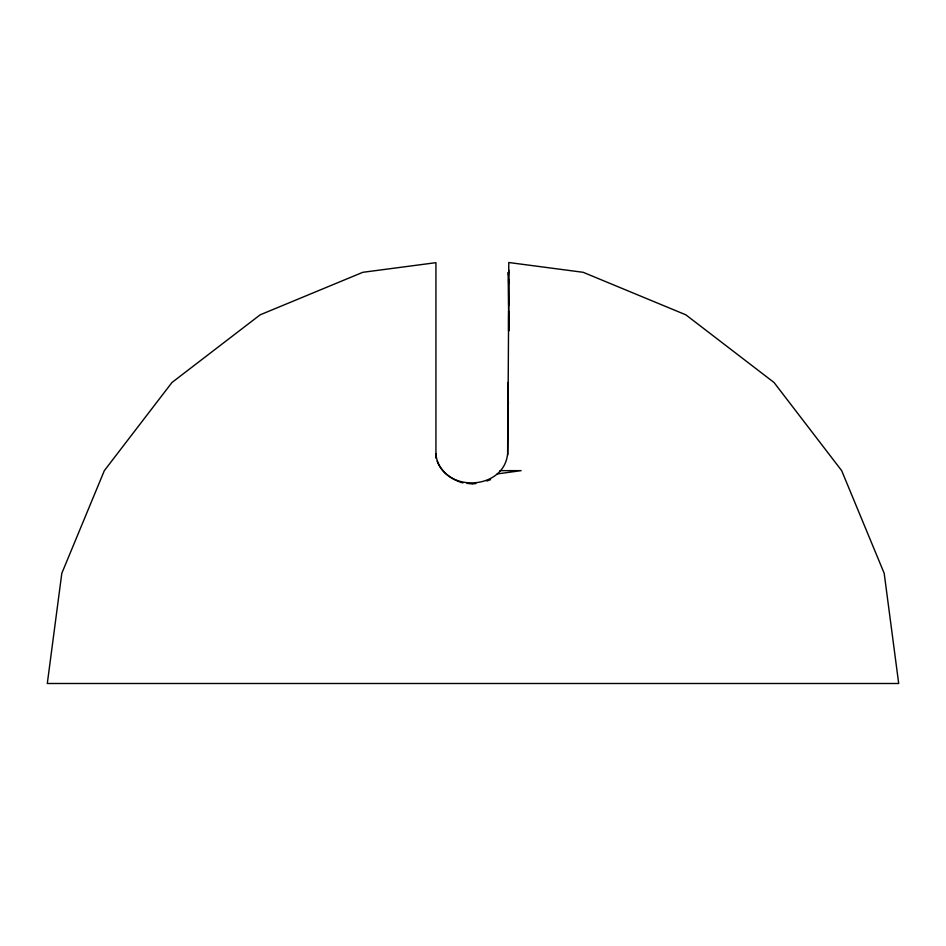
<?xml version="1.0" encoding="UTF-8"?>
<svg xmlns="http://www.w3.org/2000/svg" width="946" height="946" viewBox="0 0 946 946"><rect width="100%" height="100%" fill="white"/><g stroke="black" fill="none" stroke-linecap="round" stroke-linejoin="round"><path stroke-width="1.42" d="M508.593 330.722L508.747 270.095M508.747 272.188L508.771 262.515L583.174 272.306L685.85 314.829L774.017 382.48L841.668 470.647L884.191 573.311L898.7 683.497L47.3 683.497L61.809 573.311L104.332 470.647L171.983 382.48L260.15 314.829L362.826 272.306L435.94 262.669L435.94 458.148M508.073 382.48L507.624 453.725C504.289 488.964 449.043 493.256 437.158 461.151M507.742 454.92L508.641 310.536L508.735 330.887M486.812 481.041L490.572 479.646M497.17 473.934L521.116 470.647L499.949 470.647M473 483.855L475.933 483.536M466.981 483.371L472.361 483.95M462.937 482.933C449.646 479.291 436.745 468.376 435.94 453.832M508.085 400.749L508.499 403.173M508.641 309.508L508.416 272.306L508.487 275.18M508.605 279.496L508.712 283.824M508.416 272.306L508.652 305.523M508.664 314.829L508.688 330.887"/></g></svg>
